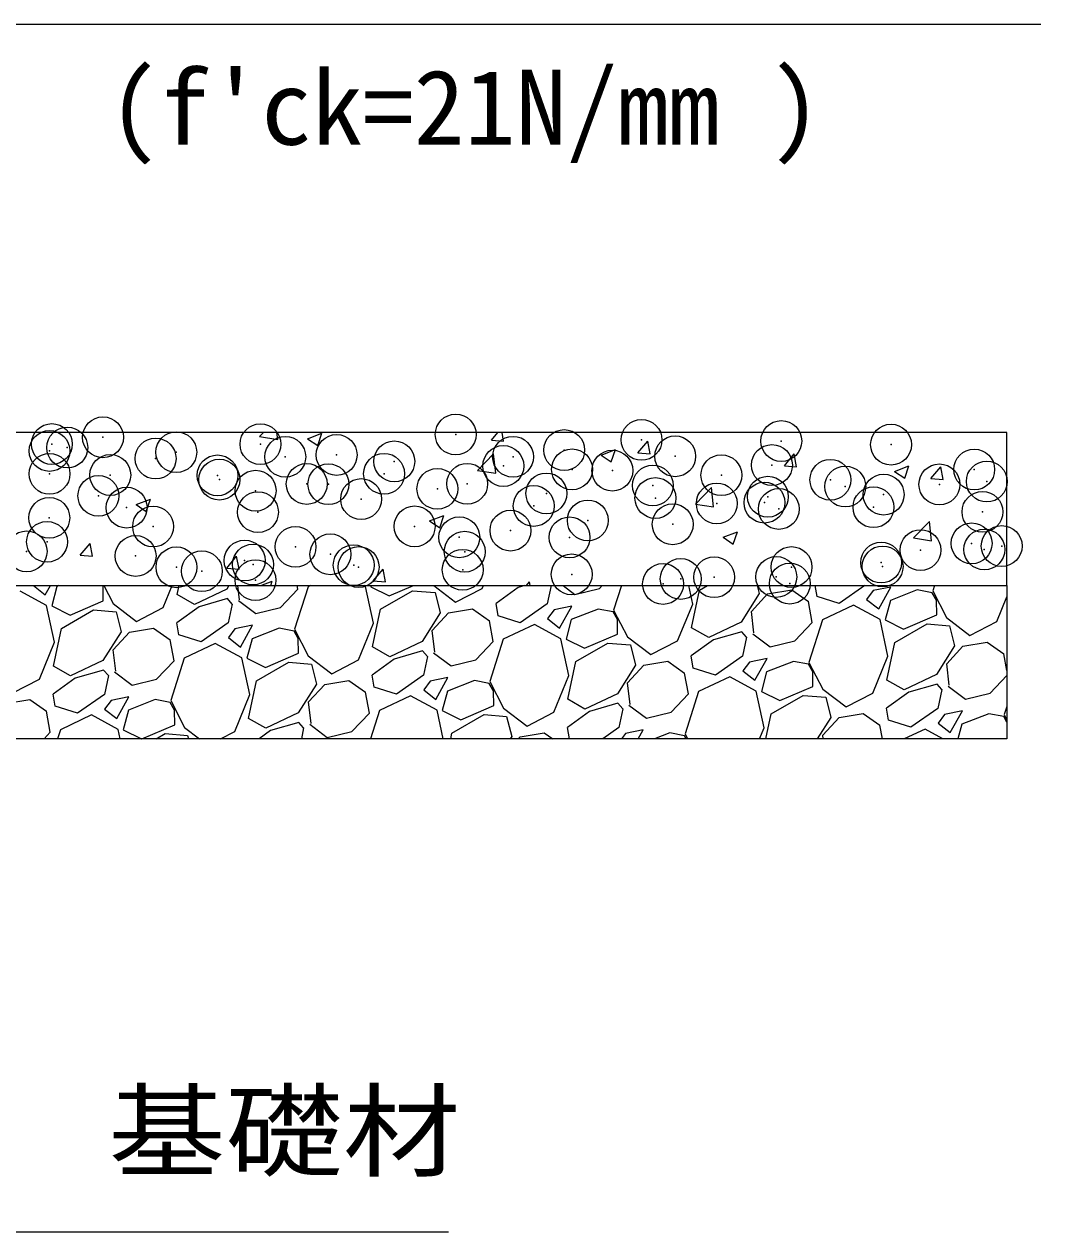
# Model space of a CAD drawing. Units: millimetres at full size; details may follow other scales. Extents: x 37600 to 71200, y -111040 to -87280.
# Drawn here: x 49843 to 50838, y -107383 to -106200 of the extents above; entities that cross this region are included whole.
import ezdxf
from ezdxf.enums import TextEntityAlignment as Align

# ---------------------------------------------------------------- set-up
doc = ezdxf.new("R2010")
doc.units = ezdxf.units.MM
doc.header["$LTSCALE"] = 80.0044
doc.header["$PDMODE"] = 32
doc.header["$PDSIZE"] = 40
for name, color, linetype, lineweight in [('0_2', 4, 'Continuous', 13), ('寸法', 6, 'Continuous', 13), ('ﾊｯﾁﾝｸﾞ', 4, 'Continuous', 9)]:
    doc.layers.add(name, color=color, linetype=linetype, lineweight=lineweight)
doc.styles.add('ＭＳ ゴシック', font='')
doc.styles.get('ＭＳ ゴシック').set_extended_font_data('MS Gothic')

msp = doc.modelspace()

# ---------------------------------------------------------------- linework, layer by layer
at = {"layer": '0_2', "color": 7}
for points in [[(46905, -106600), (46905, -106750), (47155, -106750), (47155, -107333), (48655, -107333), (48655, -106750), (50805, -106750), (50805, -106600), (48505, -106600), (48505, -107183), (47305, -107183), (47305, -106600)], [(48655, -106750), (50805, -106750), (50805, -106900), (48655, -106900)]]:
    msp.add_lwpolyline(points, close=True, dxfattribs=at)
at = {"layer": '寸法'}
for points in [[(49605, -106600), (49640.78, -106528.45), (49805, -106200), (50838.33, -106200)], [(49605, -106900), (49635.61, -106973.91), (49805, -107383), (50258.33, -107383)]]:
    msp.add_lwpolyline(points, dxfattribs=at)
at = {"layer": 'ﾊｯﾁﾝｸﾞ'}
for p, q in [((50073.26, -106603.97), (50077.06, -106600)), ((50091.02, -106606.75), (50090.24, -106600)), ((50300.3, -106607.4), (50306.51, -106600)), ((50312.25, -106608.45), (50310.7, -106600)), ((50073.24, -106603.99), (50091.02, -106606.75)), ((50120.32, -106606.04), (50134.33, -106600.66)), ((50120.32, -106606.04), (50130.27, -106612.75)), ((50130.27, -106612.75), (50134.33, -106600.66)), ((50300.3, -106607.4), (50312.25, -106608.44)), ((50443.75, -106619.95), (50453.39, -106608.46)), ((50455.71, -106621), (50453.39, -106608.46)), ((50286.71, -106637.07), (50302.28, -106620.83)), ((50304.47, -106639.85), (50302.26, -106620.86)), ((50407.75, -106622.06), (50421.75, -106616.68)), ((50407.75, -106622.06), (50417.7, -106628.77)), ((50417.7, -106628.77), (50421.75, -106616.68)), ((50443.75, -106619.95), (50455.71, -106621)), ((50587.2, -106632.5), (50596.85, -106621.01)), ((50599.16, -106633.55), (50596.85, -106621.01)), ((50587.2, -106632.5), (50599.16, -106633.55)), ((50695.18, -106638.07), (50709.18, -106632.7)), ((50705.12, -106644.78), (50709.18, -106632.7)), ((50730.66, -106645.05), (50740.3, -106633.56)), ((50742.61, -106646.1), (50740.3, -106633.56)), ((50286.68, -106637.09), (50304.47, -106639.85)), ((50695.18, -106638.07), (50705.12, -106644.78)), ((50730.66, -106645.05), (50742.61, -106646.1)), ((50500.15, -106670.17), (50515.73, -106653.94)), ((50517.92, -106672.95), (50515.71, -106653.96)), ((49952.28, -106670.55), (49966.28, -106665.17)), ((49952.28, -106670.55), (49962.23, -106677.26)), ((49962.23, -106677.26), (49966.28, -106665.17)), ((50500.13, -106670.2), (50517.92, -106672.95)), ((50239.7, -106686.56), (50253.71, -106681.19)), ((50249.65, -106693.27), (50253.71, -106681.19)), ((50239.7, -106686.56), (50249.65, -106693.27)), ((50713.6, -106703.28), (50729.18, -106687.04)), ((50731.37, -106706.06), (50729.16, -106687.06)), ((50527.13, -106702.58), (50541.13, -106697.2)), ((50527.13, -106702.58), (50537.08, -106709.29)), ((50537.08, -106709.29), (50541.13, -106697.2)), ((50713.58, -106703.3), (50731.37, -106706.06)), ((49897.69, -106720.19), (49907.34, -106708.7)), ((49909.65, -106721.23), (49907.34, -106708.7)), ((49897.69, -106720.19), (49909.65, -106721.23)), ((50041.15, -106732.74), (50050.79, -106721.25)), ((50053.1, -106733.78), (50050.79, -106721.25)), ((50041.15, -106732.74), (50053.1, -106733.78)), ((50184.6, -106745.29), (50194.24, -106733.8)), ((50196.55, -106746.33), (50194.24, -106733.8)), ((49851.89, -106750), (49863.34, -106759.02)), ((49863.34, -106759.02), (49868.35, -106750)), ((49874.77, -106750.8), (49869.64, -106769.93)), ((49876.81, -106750), (49874.77, -106750.8)), ((49919.92, -106750.6), (49919.57, -106750)), ((49920.15, -106765.02), (49919.92, -106750.6)), ((49920.65, -106750), (49929.72, -106767.58)), ((49978.88, -106771.53), (49987.71, -106750)), ((49992.54, -106758.79), (49994.4, -106750)), ((50041.14, -106753.36), (50009.43, -106768.44)), ((50043.27, -106750), (50041.14, -106753.36)), ((50053.69, -106763.9), (50052.03, -106750)), ((50074.44, -106750), (50085.66, -106745.69)), ((50084.22, -106750), (50085.66, -106745.69)), ((50093.66, -106771.54), (50110.77, -106753.57)), ((50120.66, -106751.1), (50107.47, -106792.66)), ((50110.77, -106753.57), (50110.12, -106750)), ((50122.99, -106750), (50120.66, -106751.1)), ((50177.09, -106750.85), (50175.54, -106750)), ((50184.89, -106786.76), (50177.09, -106750.85)), ((50182.45, -106750), (50182.13, -106751.17)), ((50182.13, -106751.17), (50200.23, -106760.12)), ((50184.6, -106745.29), (50196.55, -106746.33)), ((50200.23, -106760.12), (50223.89, -106750)), ((50243.76, -106750), (50265.2, -106766.26)), ((50265.2, -106766.26), (50291.36, -106752.77)), ((50291.36, -106752.77), (50292.5, -106750)), ((50326.44, -106751.92), (50304.8, -106767.64)), ((50333.15, -106750), (50326.44, -106751.92)), ((50334.63, -106750), (50337.69, -106746.35)), ((50338.37, -106750), (50337.69, -106746.35)), ((50358.76, -106750), (50354.99, -106767.77)), ((50370.52, -106750), (50382.04, -106758.62)), ((50382.04, -106758.62), (50406.15, -106752.78)), ((50406.15, -106752.78), (50408.79, -106750)), ((50427.54, -106750), (50419.96, -106773.9)), ((50497.38, -106768), (50493.47, -106750)), ((50504.09, -106754.43), (50511.76, -106750)), ((50560.67, -106750), (50562.63, -106757.81)), ((50619.25, -106760.69), (50617.47, -106750)), ((50666.06, -106750), (50640.99, -106767.54)), ((50691.45, -106751.34), (50674.1, -106754.89)), ((50679.56, -106772.75), (50691.45, -106751.34)), ((50734.08, -106750), (50732.45, -106755.15)), ((49864.61, -106769.6), (49838.67, -106755.48)), ((49887.74, -106778.88), (49920.15, -106765.02)), ((50009.43, -106768.44), (49992.54, -106758.79)), ((50041.7, -106762.74), (50013.95, -106770.68)), ((50046.41, -106768.1), (50041.7, -106762.74)), ((50052.47, -106764.6), (50069.55, -106777.37)), ((50191.61, -106773.18), (50223.13, -106754.98)), ((50223.13, -106754.98), (50245.19, -106756.8)), ((50245.19, -106756.8), (50250.14, -106776.57)), ((50496.27, -106791.28), (50504.09, -106754.43)), ((50562.63, -106757.81), (50544.87, -106785.85)), ((50554.89, -106775.21), (50570.79, -106757.95)), ((50570.79, -106757.95), (50594.39, -106754.03)), ((50594.39, -106754.03), (50610.76, -106765.59)), ((50614.5, -106786.06), (50610.76, -106765.59)), ((50640.99, -106767.54), (50619.25, -106760.69)), ((50674.1, -106754.89), (50667.71, -106763.42)), ((50667.71, -106763.42), (50679.56, -106772.75)), ((50690.99, -106764.53), (50685.86, -106783.66)), ((50717.33, -106754.17), (50690.99, -106764.53)), ((50731.93, -106757.06), (50717.33, -106754.17)), ((50736.13, -106764.33), (50731.93, -106757.06)), ((50732.45, -106755.15), (50745.93, -106781.31)), ((50736.37, -106778.75), (50736.13, -106764.33)), ((50795.09, -106785.26), (50805, -106761.11)), ((49872.41, -106805.51), (49864.61, -106769.6)), ((49869.64, -106769.93), (49887.74, -106778.88)), ((49879.12, -106791.94), (49910.64, -106773.74)), ((49910.64, -106773.74), (49932.7, -106775.55)), ((49929.72, -106767.58), (49952.72, -106785.01)), ((49932.7, -106775.55), (49937.65, -106795.33)), ((49952.72, -106785.01), (49978.88, -106771.53)), ((50013.95, -106770.68), (49992.31, -106786.4)), ((50046.41, -106768.1), (50042.5, -106786.52)), ((50069.55, -106777.37), (50093.66, -106771.54)), ((50183.78, -106810.03), (50191.61, -106773.18)), ((50250.14, -106776.57), (50232.38, -106804.61)), ((50242.4, -106793.97), (50258.3, -106776.71)), ((50258.3, -106776.71), (50281.9, -106772.78)), ((50281.9, -106772.78), (50298.28, -106784.34)), ((50306.76, -106779.44), (50304.8, -106767.64)), ((50354.99, -106767.77), (50328.5, -106786.29)), ((50361.61, -106773.64), (50355.22, -106782.18)), ((50378.96, -106770.09), (50361.61, -106773.64)), ((50367.07, -106791.5), (50378.96, -106770.09)), ((50404.85, -106772.93), (50378.5, -106783.29)), ((50419.45, -106775.82), (50404.85, -106772.93)), ((50423.65, -106783.09), (50419.45, -106775.82)), ((50419.96, -106773.9), (50433.45, -106800.06)), ((50482.61, -106804.01), (50497.38, -106768)), ((50557.42, -106796.39), (50554.89, -106775.21)), ((50654.89, -106769.21), (50624.39, -106783.59)), ((50680.82, -106783.33), (50654.89, -106769.21)), ((49994.28, -106798.2), (49992.31, -106786.4)), ((50042.5, -106786.52), (50016.01, -106805.05)), ((50066.47, -106788.85), (50049.12, -106792.4)), ((50054.59, -106810.26), (50066.47, -106788.85)), ((50170.12, -106822.77), (50184.89, -106786.76)), ((50302.02, -106804.82), (50298.28, -106784.34)), ((50328.5, -106786.29), (50306.76, -106779.44)), ((50342.4, -106787.97), (50311.9, -106802.34)), ((50368.34, -106802.09), (50342.4, -106787.97)), ((50355.22, -106782.18), (50367.07, -106791.5)), ((50378.5, -106783.29), (50373.37, -106802.42)), ((50423.89, -106797.5), (50423.65, -106783.09)), ((50544.87, -106785.85), (50513.16, -106800.93)), ((50597.39, -106804.02), (50614.5, -106786.06)), ((50624.39, -106783.59), (50611.2, -106825.15)), ((50688.62, -106819.25), (50680.82, -106783.33)), ((50685.86, -106783.66), (50703.96, -106792.61)), ((50695.34, -106805.67), (50726.86, -106787.47)), ((50703.96, -106792.61), (50736.37, -106778.75)), ((50726.86, -106787.47), (50748.92, -106789.28)), ((50745.93, -106781.31), (50768.93, -106798.74)), ((50748.92, -106789.28), (50753.87, -106809.06)), ((50768.93, -106798.74), (50795.09, -106785.26)), ((49871.3, -106828.79), (49879.12, -106791.94)), ((49937.65, -106795.33), (49919.89, -106823.36)), ((49929.92, -106812.73), (49945.82, -106795.46)), ((49945.82, -106795.46), (49969.42, -106791.54)), ((49969.42, -106791.54), (49985.79, -106803.1)), ((50016.01, -106805.05), (49994.28, -106798.2)), ((50049.12, -106792.4), (50042.74, -106800.94)), ((50042.74, -106800.94), (50054.59, -106810.26)), ((50092.36, -106791.69), (50066.01, -106802.05)), ((50106.96, -106794.57), (50092.36, -106791.69)), ((50111.16, -106801.85), (50106.96, -106794.57)), ((50107.47, -106792.66), (50120.96, -106818.82)), ((50244.93, -106815.14), (50242.4, -106793.97)), ((50391.47, -106811.37), (50423.89, -106797.5)), ((50433.45, -106800.06), (50456.45, -106817.5)), ((50513.16, -106800.93), (50496.27, -106791.28)), ((50545.43, -106795.22), (50517.68, -106803.16)), ((50550.14, -106800.59), (50545.43, -106795.22)), ((50550.14, -106800.59), (50546.23, -106819.01)), ((50556.2, -106797.09), (50573.28, -106809.86)), ((49857.63, -106841.53), (49872.41, -106805.51)), ((49932.44, -106833.9), (49929.92, -106812.73)), ((49989.53, -106823.57), (49985.79, -106803.1)), ((50029.91, -106806.72), (49999.41, -106821.1)), ((50055.85, -106820.85), (50029.91, -106806.72)), ((50066.01, -106802.05), (50060.89, -106821.17)), ((50111.4, -106816.26), (50111.16, -106801.85)), ((50200.67, -106819.68), (50183.78, -106810.03)), ((50232.38, -106804.61), (50200.67, -106819.68)), ((50284.9, -106822.78), (50302.02, -106804.82)), ((50311.9, -106802.34), (50298.72, -106843.9)), ((50376.14, -106838), (50368.34, -106802.09)), ((50373.37, -106802.42), (50391.47, -106811.36)), ((50382.85, -106824.43), (50414.37, -106806.23)), ((50414.37, -106806.23), (50436.43, -106808.04)), ((50436.43, -106808.04), (50441.39, -106827.81)), ((50456.45, -106817.5), (50482.61, -106804.01)), ((50517.68, -106803.16), (50496.05, -106818.89)), ((50573.28, -106809.86), (50597.39, -106804.02)), ((50687.51, -106842.52), (50695.34, -106805.67)), ((50753.87, -106809.06), (50736.11, -106837.09)), ((50746.14, -106826.46), (50762.03, -106809.19)), ((50762.03, -106809.19), (50785.63, -106805.27)), ((50785.63, -106805.27), (50802.01, -106816.83)), ((49919.89, -106823.36), (49888.18, -106838.44)), ((49972.42, -106841.54), (49989.53, -106823.57)), ((49999.41, -106821.1), (49986.23, -106862.66)), ((50063.65, -106856.76), (50055.85, -106820.85)), ((50060.89, -106821.17), (50078.99, -106830.12)), ((50078.99, -106830.12), (50111.4, -106816.26)), ((50120.96, -106818.82), (50143.96, -106836.26)), ((50143.96, -106836.26), (50170.12, -106822.77)), ((50205.19, -106821.92), (50183.56, -106837.64)), ((50232.94, -106813.98), (50205.19, -106821.92)), ((50237.66, -106819.34), (50232.94, -106813.98)), ((50237.66, -106819.34), (50233.74, -106837.77)), ((50243.72, -106815.84), (50260.79, -106828.62)), ((50260.79, -106828.62), (50284.9, -106822.78)), ((50375.03, -106861.28), (50382.85, -106824.43)), ((50449.55, -106827.95), (50473.15, -106824.03)), ((50473.15, -106824.03), (50489.52, -106835.59)), ((50498.01, -106830.69), (50496.05, -106818.89)), ((50546.23, -106819.01), (50519.74, -106837.54)), ((50552.86, -106824.89), (50546.47, -106833.42)), ((50570.2, -106821.34), (50552.86, -106824.89)), ((50558.32, -106842.75), (50570.2, -106821.34)), ((50596.09, -106824.17), (50569.74, -106834.53)), ((50610.69, -106827.06), (50596.09, -106824.17)), ((50673.85, -106855.26), (50688.62, -106819.25)), ((50805, -106833.22), (50802.01, -106816.83)), ((49888.18, -106838.44), (49871.3, -106828.79)), ((49920.46, -106832.74), (49892.71, -106840.68)), ((49925.17, -106838.1), (49920.46, -106832.74)), ((49931.23, -106834.6), (49948.31, -106847.37)), ((50070.36, -106843.18), (50101.89, -106824.98)), ((50101.89, -106824.98), (50123.95, -106826.8)), ((50123.95, -106826.8), (50128.9, -106846.57)), ((50441.38, -106827.81), (50423.62, -106855.85)), ((50433.65, -106845.21), (50449.55, -106827.95)), ((50493.26, -106856.06), (50489.52, -106835.59)), ((50519.74, -106837.54), (50498.01, -106830.69)), ((50546.47, -106833.42), (50558.32, -106842.75)), ((50569.74, -106834.53), (50564.62, -106853.66)), ((50614.89, -106834.33), (50610.69, -106827.06)), ((50611.2, -106825.15), (50624.69, -106851.31)), ((50615.13, -106848.75), (50614.89, -106834.33)), ((50748.66, -106847.63), (50746.14, -106826.46)), ((49831.47, -106855.01), (49857.63, -106841.53)), ((49892.71, -106840.68), (49871.07, -106856.4)), ((49925.17, -106838.1), (49921.26, -106856.52)), ((49948.31, -106847.37), (49972.42, -106841.54)), ((50062.54, -106880.03), (50070.36, -106843.18)), ((50128.9, -106846.57), (50111.14, -106874.61)), ((50121.16, -106863.97), (50137.06, -106846.71)), ((50137.06, -106846.71), (50160.66, -106842.78)), ((50160.66, -106842.78), (50177.03, -106854.34)), ((50185.52, -106849.44), (50183.56, -106837.64)), ((50233.74, -106837.77), (50207.26, -106856.29)), ((50240.37, -106843.64), (50233.98, -106852.18)), ((50257.72, -106840.09), (50240.37, -106843.64)), ((50245.83, -106861.5), (50257.72, -106840.09)), ((50283.6, -106842.93), (50257.26, -106853.29)), ((50298.2, -106845.82), (50283.6, -106842.93)), ((50302.4, -106853.09), (50298.2, -106845.82)), ((50298.72, -106843.9), (50312.2, -106870.06)), ((50361.36, -106874.01), (50376.14, -106838)), ((50436.17, -106866.39), (50433.65, -106845.21)), ((50533.64, -106839.21), (50503.15, -106853.59)), ((50559.58, -106853.33), (50533.64, -106839.21)), ((50704.4, -106852.17), (50687.51, -106842.52)), ((50736.11, -106837.09), (50704.4, -106852.17)), ((50736.67, -106846.47), (50708.93, -106854.41)), ((50741.39, -106851.83), (50736.67, -106846.47)), ((50747.45, -106848.33), (50764.52, -106861.1)), ((50788.63, -106855.27), (50805, -106838.09)), ((49873.03, -106868.2), (49871.07, -106856.4)), ((49921.26, -106856.52), (49894.77, -106875.05)), ((49945.23, -106858.85), (49927.88, -106862.4)), ((49933.34, -106880.26), (49945.23, -106858.85)), ((50048.88, -106892.77), (50063.65, -106856.76)), ((50180.77, -106874.82), (50177.03, -106854.34)), ((50207.26, -106856.29), (50185.52, -106849.44)), ((50221.16, -106857.97), (50190.66, -106872.34)), ((50247.09, -106872.09), (50221.16, -106857.97)), ((50233.98, -106852.18), (50245.83, -106861.5)), ((50257.26, -106853.29), (50252.13, -106872.42)), ((50302.64, -106867.5), (50302.4, -106853.09)), ((50423.62, -106855.85), (50391.91, -106870.93)), ((50476.15, -106874.02), (50493.26, -106856.06)), ((50503.15, -106853.59), (50489.96, -106895.15)), ((50567.38, -106889.25), (50559.58, -106853.33)), ((50564.62, -106853.66), (50582.72, -106862.61)), ((50574.09, -106875.67), (50605.62, -106857.47)), ((50582.72, -106862.61), (50615.13, -106848.75)), ((50605.62, -106857.47), (50627.68, -106859.28)), ((50624.69, -106851.31), (50647.69, -106868.74)), ((50627.68, -106859.28), (50632.63, -106879.06)), ((50647.69, -106868.74), (50673.85, -106855.26)), ((50708.92, -106854.41), (50687.29, -106870.13)), ((50741.39, -106851.83), (50737.47, -106870.25)), ((50764.52, -106861.1), (50788.63, -106855.27)), ((49824.57, -106865.46), (49848.17, -106861.54)), ((49848.17, -106861.54), (49864.55, -106873.1)), ((49894.77, -106875.05), (49873.03, -106868.2)), ((49927.88, -106862.4), (49921.49, -106870.94)), ((49921.49, -106870.94), (49933.34, -106880.26)), ((49944.77, -106872.05), (49939.64, -106891.17)), ((49971.12, -106861.69), (49944.77, -106872.05)), ((49985.72, -106864.57), (49971.12, -106861.69)), ((49989.92, -106871.85), (49985.72, -106864.57)), ((49986.23, -106862.66), (49999.72, -106888.82)), ((49990.15, -106886.26), (49989.92, -106871.85)), ((50123.69, -106885.14), (50121.16, -106863.97)), ((50253.16, -106900), (50247.09, -106872.09)), ((50270.23, -106881.37), (50302.64, -106867.5)), ((50312.2, -106870.06), (50335.2, -106887.5)), ((50391.91, -106870.93), (50375.03, -106861.28)), ((50424.19, -106865.22), (50396.44, -106873.16)), ((50428.9, -106870.59), (50424.19, -106865.22)), ((50428.9, -106870.59), (50424.99, -106889.01)), ((50434.96, -106867.09), (50452.04, -106879.86)), ((50689.25, -106881.93), (50687.29, -106870.13)), ((50737.47, -106870.25), (50710.99, -106888.78)), ((50805, -106868.34), (50802.45, -106876.39)), ((49868.28, -106893.57), (49864.55, -106873.1)), ((49908.67, -106876.72), (49878.17, -106891.1)), ((49934.61, -106890.85), (49908.67, -106876.72)), ((50079.43, -106889.68), (50062.54, -106880.03)), ((50111.14, -106874.61), (50079.43, -106889.68)), ((50111.7, -106883.98), (50083.95, -106891.92)), ((50116.41, -106889.34), (50111.7, -106883.98)), ((50163.66, -106892.78), (50180.77, -106874.82)), ((50190.66, -106872.34), (50181.88, -106900)), ((50252.13, -106872.42), (50270.23, -106881.36)), ((50261.61, -106894.43), (50293.13, -106876.23)), ((50293.13, -106876.23), (50315.19, -106878.04)), ((50315.19, -106878.04), (50320.14, -106897.81)), ((50335.2, -106887.5), (50361.36, -106874.01)), ((50396.44, -106873.16), (50374.8, -106888.89)), ((50452.04, -106879.86), (50476.15, -106874.02)), ((50568.93, -106900), (50574.09, -106875.67)), ((50632.63, -106879.06), (50619.36, -106900)), ((50624.89, -106896.46), (50640.79, -106879.19)), ((50640.79, -106879.19), (50664.39, -106875.27)), ((50664.39, -106875.27), (50680.76, -106886.83)), ((50710.99, -106888.78), (50689.25, -106881.93)), ((50744.1, -106876.13), (50737.71, -106884.67)), ((50761.45, -106872.58), (50744.1, -106876.13)), ((50749.56, -106893.99), (50761.45, -106872.58)), ((50787.33, -106875.42), (50760.99, -106885.78)), ((50801.93, -106878.3), (50787.33, -106875.42)), ((50805, -106883.61), (50801.93, -106878.3)), ((50802.45, -106876.39), (50805, -106881.34)), ((49862.16, -106900), (49868.28, -106893.57)), ((49878.17, -106891.1), (49875.35, -106900)), ((49936.59, -106900), (49934.61, -106890.85)), ((49939.64, -106891.17), (49957.5, -106900)), ((49958.03, -106900), (49990.15, -106886.26)), ((49971.95, -106900), (49980.64, -106894.98)), ((49980.64, -106894.98), (50002.7, -106896.8)), ((49999.72, -106888.82), (50014.46, -106900)), ((50034.85, -106900), (50048.88, -106892.77)), ((50083.95, -106891.92), (50072.83, -106900)), ((50116.41, -106889.34), (50114.15, -106900)), ((50122.47, -106885.84), (50139.55, -106898.62)), ((50139.55, -106898.62), (50163.66, -106892.78)), ((50260.42, -106900), (50261.61, -106894.43)), ((50328.3, -106897.95), (50351.9, -106894.03)), ((50351.9, -106894.03), (50360.36, -106900)), ((50376.65, -106900), (50374.8, -106888.89)), ((50424.99, -106889.01), (50409.28, -106900)), ((50431.61, -106894.89), (50427.79, -106900)), ((50448.96, -106891.34), (50431.61, -106894.89)), ((50444.15, -106900), (50448.96, -106891.34)), ((50474.85, -106894.17), (50460.03, -106900)), ((50489.45, -106897.06), (50474.85, -106894.17)), ((50489.96, -106895.15), (50492.46, -106900)), ((50562.97, -106900), (50567.38, -106889.25)), ((50683.17, -106900), (50680.76, -106886.83)), ((50724.89, -106890.45), (50704.63, -106900)), ((50742.42, -106900), (50724.89, -106890.45)), ((50737.71, -106884.67), (50749.56, -106893.99)), ((50760.99, -106885.78), (50757.18, -106900)), ((50002.7, -106896.8), (50003.51, -106900)), ((50320.14, -106897.81), (50318.76, -106900)), ((50326.42, -106900), (50328.3, -106897.95)), ((50491.15, -106900), (50489.45, -106897.06)), ((50625.31, -106900), (50624.89, -106896.46))]:
    msp.add_line(p, q, dxfattribs=at)
for p in [(49919.9, -106604.71), (50265.33, -106601.95), (50447.28, -106607.23), (49867.5, -106618.1), (49869.83, -106611.3), (49884.89, -106614.77), (49991.66, -106619.28), (50074.09, -106611.44), (50371.54, -106617.21), (50584.14, -106608.33), (50691.63, -106611.88), (49971.4, -106625.52), (50098.42, -106623.79), (50148.7, -106621.98), (50205.19, -106628.3), (50321.47, -106623.8), (50480.27, -106623.33), (50574.99, -106631.9), (49867.53, -106640.51), (49927.06, -106641.63), (50032.06, -106642), (50195.16, -106640.43), (50311.95, -106632.81), (50379.24, -106636.13), (50418.72, -106637.32), (50525.48, -106641.83), (50773.1, -106636.29), (50033.83, -106646.14), (50119.41, -106650.4), (50140.59, -106650.65), (50247.36, -106655.16), (50276.56, -106650.22), (50458.35, -106651.92), (50632.25, -106646.34), (50646.79, -106652.92), (50739.01, -106650.85), (50785.42, -106648.03), (49915.42, -106662.02), (50069.34, -106656.99), (50172.68, -106665.21), (50354.12, -106659.67), (50460.89, -106664.19), (50571.05, -106662.89), (50684.4, -106660.83), (49943.03, -106673.62), (50071.66, -106678.01), (50341.72, -106671.95), (50520.98, -106669.49), (50567.65, -106668.7), (50581.71, -106674.91), (50674.42, -106673.21), (50781.18, -106677.72), (49867.29, -106683.59), (50394.67, -106686.12), (50477.83, -106689.91), (49968.97, -106692.1), (50225.08, -106691.97), (50268.85, -106702.68), (50318.92, -106696.09), (50376.81, -106702.71), (49865.09, -106707.09), (50108.44, -106711.99), (50770.56, -106708.58), (50782.99, -106714.61), (50800.01, -106711.19), (49845.1, -106716.43), (49951.87, -106720.94), (50058.63, -106725.45), (50142.54, -106719.31), (50274.12, -106716.79), (50720.49, -106715.18), (49991.81, -106732.01), (50016.73, -106735.87), (50066.8, -106729.28), (50165.4, -106729.96), (50170.25, -106731.79), (50272.16, -106734.47), (50594.18, -106731.8), (50681.97, -106727.41), (50683.37, -106731.21), (50069.23, -106744.59), (50378.93, -106738.98), (50468.37, -106748.37), (50485.69, -106743.49), (50518.43, -106741.78), (50579.28, -106741.49), (50592.46, -106748)]:
    msp.add_point(p, dxfattribs=at)

# ---------------------------------------------------------------- texts
at = {"layer": '寸法', "color": 3, "style": 'ＭＳ ゴシック'}
msp.add_text("(f'ck=21N/mm )", height=73.31, dxfattribs=at).set_placement((49925, -106340), align=Align.BOTTOM_LEFT)
at = {"layer": '寸法', "style": 'ＭＳ ゴシック', "width": 1.15}
msp.add_text('基礎材', height=73.31, dxfattribs=at).set_placement((49925, -107343), align=Align.BOTTOM_LEFT)

doc.saveas('drawing.dxf')
